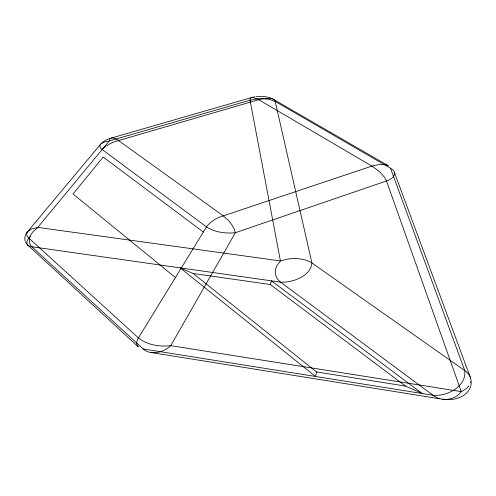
<?xml version="1.0" encoding="UTF-8"?>
<svg xmlns="http://www.w3.org/2000/svg" width="496" height="496" viewBox="0 0 496 496"><rect width="100%" height="100%" fill="white"/><g stroke="black" fill="none" stroke-linecap="round" stroke-linejoin="round"><path stroke-width="0.74" d="M470.605 381.951L470.382 382.819M315.499 376.47L316.566 371.957L193.124 273.482L180.166 267.865L315.499 376.47L432.971 395.231C446.853 396.738 466.748 386.39 464.758 370.58L390.495 168.212L275.193 101.389L268.944 99.262L261.888 98.617A24.416 13.026 -1.4 0 0 256.376 98.927L250.034 100.192L109.17 141.013L104.854 141.887L101.066 143.766M270.301 284.524L271.461 280.86L422.301 393.526L405.511 386.08L270.301 284.524L193.124 273.482M175.274 277.785L138.409 337.931C136.679 340.516 135.706 344.546 138.347 346.896L27.863 245.16C25.172 242.47 28.235 238.694 30.169 236.592M110.143 138.421A19.691 10.807 -6.6 0 0 100.545 144.293C98.927 146.041 100.477 148.478 102.145 149.513L206.472 226.883C214.904 232.333 225.519 233.728 235.358 232.723L386.489 180.978C390.16 179.726 395.684 176.874 394.326 172.155L470.208 377.096A26.728 19.294 11.2 0 1 470.915 385.299L470.369 387.24A26.728 19.294 11.2 0 1 461.082 396.837L458.614 397.879A26.728 19.294 11.2 0 1 445.575 399.547A26.716 19.282 11.2 0 1 442.314 399.175L150.778 352.47C158.032 353.549 165.459 350.567 170.76 345.662L235.358 232.723L234.174 228.836L231.303 223.994A71.12 44.975 -6.2 0 0 228.334 220.391L223.107 215.735L118.401 140.455C116.064 138.229 109.517 136.065 109.17 141.013L37.764 227.397L32.879 231.942A29.686 17.924 -10.5 0 0 30.318 236.071C28.687 239.512 28.855 244.106 31.868 246.754L143.146 348.936L314.545 376.315M468.509 386.285L468.844 385.845M111.203 138.093L251.404 97.594L253.264 97.532L258.689 99.684L371.857 166.092L377.63 170.178A66.383 39.655 1.2 0 1 381.083 173.333L384.667 177.574L386.489 180.978L461.268 391.617C457.089 397.525 449.376 400.384 442.314 399.175M100.545 144.293L27.714 231.52C25.804 233.523 26.933 236.623 28.898 238.13L138.409 337.931C147.355 345.055 159.631 346.964 170.76 345.662L461.268 391.617M102.145 149.513L105.691 146.345L109.883 143.828A34.342 19.177 -6.3 0 1 114.731 141.682L259.464 99.467L265.974 98.326L271.039 98.53M384.115 164.511L378.851 164.529L372.589 165.856L219.22 217.236A37.994 24.062 -2.6 0 0 214.167 219.877L209.907 222.977L206.975 226.133L175.423 277.543L73.03 193.986L103.193 157.04L203.317 232.029M316.566 371.957L405.511 386.08M275.193 101.389L311.928 262.967C310.707 276.446 292.355 282.763 280.562 282.156L31.868 246.754A8.73 5.239 -11.5 0 1 27.813 245.191M390.476 168.225A12.772 7.384 3.4 0 1 394.376 172.149M255.118 96.776A18.408 9.74 -1.4 0 0 251.404 97.594L250.195 98.549L250.034 100.192L280.426 260.939L276.756 265.906A30.516 20.218 0.8 0 0 275.404 270.432C274.803 274.914 276.911 279.527 280.562 282.156L432.971 395.231A17.137 12.456 11.5 0 0 440.002 398.697M256.389 96.602A18.408 9.74 -1.4 0 1 272.558 98.871M468.565 386.316A26.028 18.681 11.1 0 1 461.237 391.573M150.753 352.52A15.624 11.017 -8.7 0 1 143.183 348.917M27.863 245.16A22.469 13.466 -10.9 0 1 25.457 241.837M25.215 241.205A22.469 13.466 -10.9 0 1 27.714 231.514L31.583 228.947L37.764 227.397L280.426 260.939L288.269 259.017A30.603 20.454 0.2 0 1 295.132 258.571C300.942 258.714 307.012 259.681 311.928 262.967L464.758 370.58A16.69 11.985 11.8 0 1 470.27 377.09M385.33 164.722A7.328 4.21 3.4 0 1 388.312 165.782L273.563 99.405A6.281 3.305 -1.1 0 0 272.137 98.803M273.6 99.386A7 3.683 -1.1 0 1 275.162 101.395"/></g></svg>
